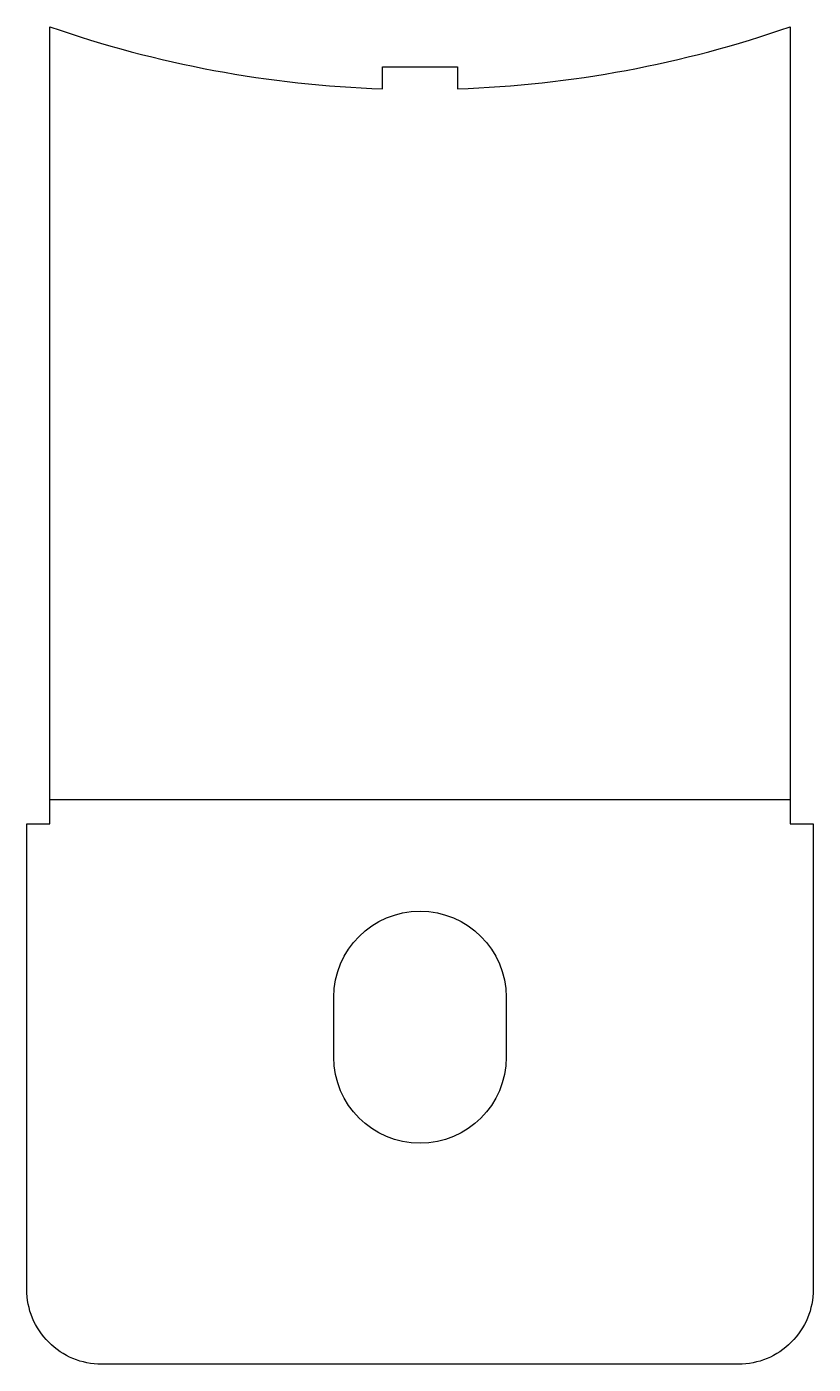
# Model space of a CAD drawing. Extents: x -105 to 0, y -75 to 104.
import ezdxf

# ---------------------------------------------------------------- set-up
doc = ezdxf.new("R2010")
doc.units = 0

msp = doc.modelspace()

# ---------------------------------------------------------------- linework, layer by layer
at = {"layer": '1'}
for points in [[(0, -2.86), (0, -65, -0.414214), (-10, -75), (-95, -75, -0.414214), (-105, -65), (-105, -2.86), (-101.9, -2.86), (-101.9, 103.58, 0.075709), (-57.5, 95.3), (-57.5, 98.22), (-47.5, 98.22), (-47.5, 95.3, 0.075709), (-3.1, 103.58), (-3.1, -2.86)], [(-41, -26), (-41, -34, -1), (-64, -34), (-64, -26, -1)]]:
    msp.add_lwpolyline(points, format="xyb", close=True, dxfattribs=at)
at = {"layer": '2'}
msp.add_line((-3.1, 0.35), (-101.9, 0.35), dxfattribs=at)

doc.saveas('drawing.dxf')
